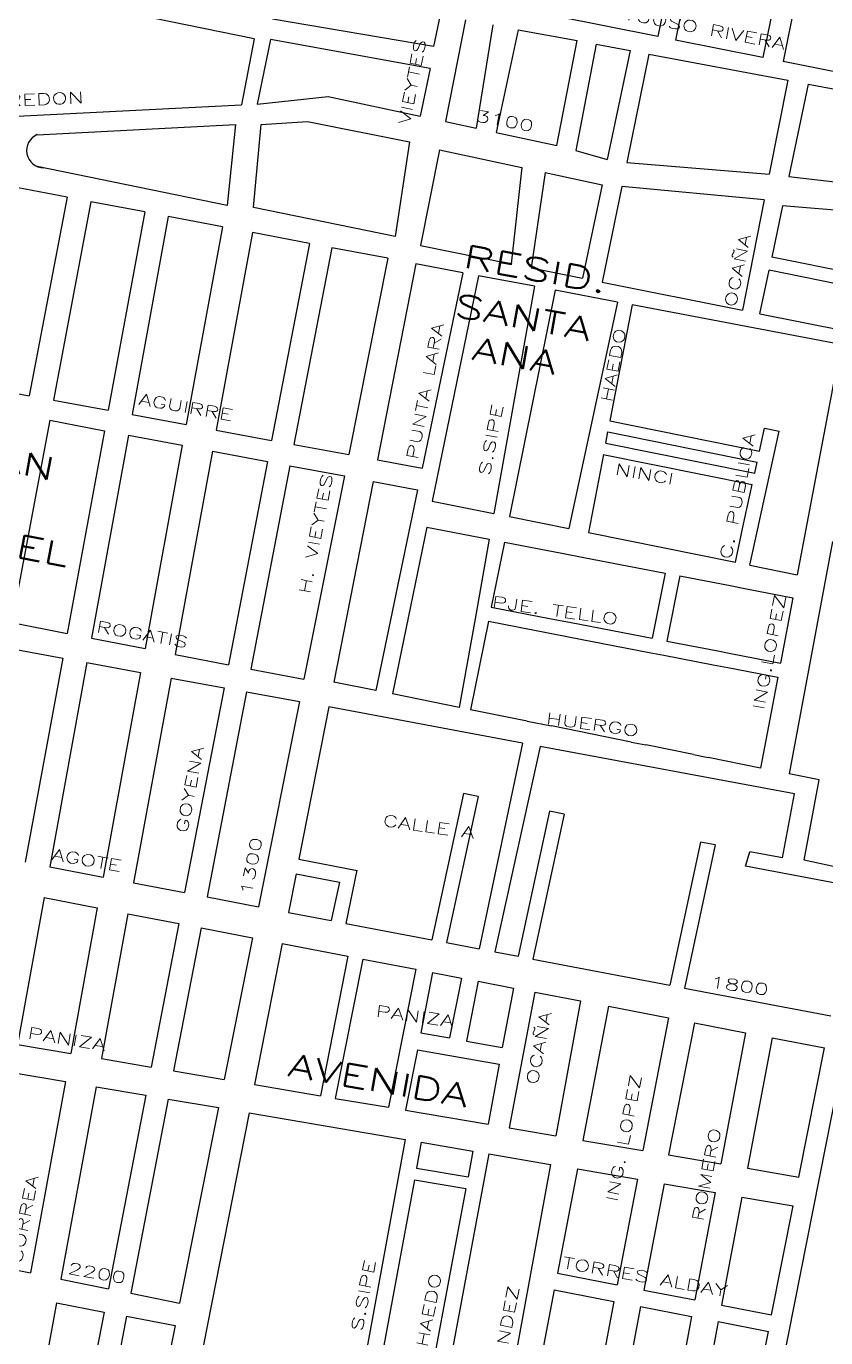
# Model space of a CAD drawing. Header units: millimetres. Extents: x 4374322 to 4409026, y 6503580 to 6534206.
# Drawn here: x 4384022 to 4384721, y 6522912 to 6524058 of the extents above; entities that cross this region are included whole.
import ezdxf

# ---------------------------------------------------------------- set-up
doc = ezdxf.new("R2010")
doc.units = ezdxf.units.MM
for name, color, linetype in [('LINEA CALLE', 252, 'Continuous'), ('NOMBRE BARRIO', 8, 'Continuous'), ('NOMBRE CALLE', 252, 'Continuous')]:
    doc.layers.add(name, color=color, linetype=linetype)
doc.styles.add('ROMANS', font='romans')
doc.styles.add('S1', font='ROMANS')

msp = doc.modelspace()

# ---------------------------------------------------------------- linework, layer by layer
at = {"layer": 'LINEA CALLE', "transparency": 33554687}
for p, q in [((4384395.2, 6524121.9), (4384378.2, 6524040.8)), ((4384221.5, 6524047.4), (4383909.2, 6524111.4)), ((4384585.2, 6524102.9), (4384574.2, 6524049.4)), ((4384600.7, 6524099.8), (4384589.7, 6524046.3)), ((4384677.2, 6524084.6), (4384666.2, 6524031.1)), ((4384694.7, 6524081.1), (4384683.8, 6524027.6)), ((4384378.2, 6524040.8), (4384237.4, 6524064.6)), ((4384406.2, 6524064.1), (4384388.6, 6523975.1)), ((4384574.2, 6524049.4), (4384484.9, 6524067.1)), ((4384430.2, 6524059.6), (4384415.6, 6523969.3)), ((4384452.3, 6524055.4), (4384432.9, 6523965.5)), ((4384452.3, 6524055.4), (4384503.7, 6524045.8)), ((4384221.5, 6524047.4), (4384210.4, 6523989.7)), ((4384235.7, 6524046.8), (4384224.2, 6523990.4)), ((4384375.2, 6524021.6), (4384235.7, 6524046.8)), ((4384486, 6523954.1), (4384503.7, 6524045.8)), ((4384520.3, 6524042.7), (4384502.6, 6523949.9)), ((4384520.3, 6524042.7), (4384550.1, 6524037.1)), ((4384666.2, 6524031.1), (4384589.7, 6524046.3)), ((4384550.1, 6524037.1), (4384530.2, 6523941.9)), ((4384566.6, 6524034), (4384547.2, 6523939.3)), ((4384566.6, 6524034), (4384687.9, 6524011.2)), ((4384888.2, 6523986.9), (4384683.8, 6524027.6)), ((4384375.2, 6524021.6), (4384366.7, 6523979.8)), ((4384687.9, 6524011.2), (4384671.7, 6523929.2)), ((4384705.8, 6524007.8), (4384688.9, 6523927.1)), ((4384705.8, 6524007.8), (4384779.2, 6523994)), ((4384224.2, 6523990.4), (4384286.2, 6523997.1)), ((4384286.2, 6523997.1), (4384366.7, 6523979.8)), ((4383880.8, 6523972.9), (4384210.4, 6523989.7)), ((4384031.7, 6523963.6), (4384205.3, 6523972.5)), ((4384205.3, 6523972.5), (4384197.8, 6523901.7)), ((4384220.8, 6523900), (4384227.7, 6523972.6)), ((4384227.7, 6523972.6), (4384268.1, 6523975.1)), ((4384268.1, 6523975.1), (4384357.4, 6523957.2)), ((4384388.6, 6523975.1), (4384415.6, 6523969.3)), ((4384357.4, 6523957.2), (4384344.7, 6523874.7)), ((4384432.9, 6523965.5), (4384486, 6523954.1)), ((4384383.6, 6523950.3), (4384367, 6523866.6)), ((4384383.6, 6523950.3), (4384455.6, 6523934.8)), ((4384502.6, 6523949.9), (4384530.2, 6523941.9)), ((4384197.8, 6523901.7), (4384031.7, 6523935.8)), ((4384455.6, 6523934.8), (4384446.1, 6523850.7)), ((4384547.2, 6523939.3), (4384671.7, 6523929.2)), ((4384476, 6523930.4), (4384463.5, 6523847.2)), ((4384476, 6523930.4), (4384525.6, 6523919.7)), ((4384688.9, 6523927.1), (4384763.9, 6523918.2)), ((4384058.1, 6523908.9), (4384009.1, 6523918.2)), ((4384525.6, 6523919.7), (4384508.6, 6523838.2)), ((4384542.8, 6523918.3), (4384525.7, 6523834.7)), ((4384667.3, 6523906.5), (4384542.8, 6523918.3)), ((4384058.1, 6523908.9), (4384024.9, 6523735.4)), ((4384078.6, 6523905), (4384046.1, 6523731.5)), ((4384125.9, 6523896), (4384078.6, 6523905)), ((4384344.7, 6523874.7), (4384220.8, 6523900)), ((4384667.3, 6523906.5), (4384648.3, 6523810.1)), ((4384683.4, 6523901.3), (4384674, 6523856.6)), ((4384759.2, 6523895), (4384683.4, 6523901.3)), ((4384125.9, 6523896), (4384094, 6523722.6)), ((4384146.4, 6523892), (4384114.9, 6523718.8)), ((4384193.7, 6523883), (4384146.4, 6523892)), ((4384193.7, 6523883), (4384162, 6523710.1)), ((4384220, 6523878), (4384188.4, 6523705.2)), ((4384269.8, 6523868.5), (4384220, 6523878)), ((4384269.8, 6523868.5), (4384236.7, 6523696.3)), ((4384367, 6523866.6), (4384446.1, 6523850.7)), ((4384289.4, 6523864.8), (4384256.3, 6523692.7)), ((4384338.4, 6523855.5), (4384289.4, 6523864.8)), ((4384338.4, 6523855.5), (4384304.2, 6523683.9)), ((4384748.4, 6523841.6), (4384674, 6523856.6)), ((4384362.9, 6523850.8), (4384329.2, 6523679.3)), ((4384404, 6523842.9), (4384362.9, 6523850.8)), ((4384404, 6523842.9), (4384368.4, 6523672.1)), ((4384463.5, 6523847.2), (4384508.6, 6523838.2)), ((4384663.6, 6523807), (4384671.8, 6523845)), ((4384746, 6523830.1), (4384671.8, 6523845)), ((4384417.6, 6523840.3), (4384377.1, 6523643.3)), ((4384466.6, 6523831), (4384417.6, 6523840.3)), ((4384466.6, 6523831), (4384431, 6523632.4)), ((4384525.7, 6523834.7), (4384648.3, 6523810.1)), ((4384484.5, 6523827.6), (4384444.7, 6523629.7)), ((4384539.2, 6523817.2), (4384484.5, 6523827.6)), ((4384539.2, 6523817.2), (4384496.5, 6523619.2)), ((4384551.8, 6523814.8), (4384532.4, 6523713.5)), ((4384734.2, 6523780), (4384551.8, 6523814.8)), ((4384663.6, 6523807), (4384738.3, 6523792)), ((4384734.2, 6523780), (4384696.1, 6523578.7)), ((4383976.5, 6523744.3), (4384024.9, 6523735.4)), ((4384046.1, 6523731.5), (4384094, 6523722.6)), ((4384114.9, 6523718.8), (4384162, 6523710.1)), ((4384042.8, 6523713.9), (4384009.6, 6523537)), ((4384042.8, 6523713.9), (4384090.7, 6523704.8)), ((4384090.7, 6523704.8), (4384058.1, 6523527.6)), ((4384188.4, 6523705.2), (4384236.7, 6523696.3)), ((4384532.4, 6523713.5), (4384663.2, 6523687)), ((4384663.2, 6523687), (4384667.6, 6523707.1)), ((4384667.6, 6523707.1), (4384680.3, 6523704.3)), ((4384111.6, 6523700.8), (4384079.3, 6523523.5)), ((4384111.6, 6523700.8), (4384158.6, 6523692)), ((4384528.9, 6523693.8), (4384530.5, 6523703.7)), ((4384528.9, 6523693.8), (4384659, 6523667.5)), ((4384530.5, 6523703.7), (4384661.1, 6523677.2)), ((4384654.9, 6523587.1), (4384680.3, 6523704.3)), ((4384158.6, 6523692), (4384126.1, 6523514.4)), ((4384185, 6523687), (4384152.5, 6523509.2)), ((4384185, 6523687), (4384233.2, 6523677.9)), ((4384256.3, 6523692.7), (4384304.2, 6523683.9)), ((4384526.8, 6523684.1), (4384513.7, 6523615.7)), ((4384526.5, 6523684.1), (4384656.8, 6523657.7)), ((4384233.2, 6523677.9), (4384199, 6523500.2)), ((4384252.7, 6523674.2), (4384218.6, 6523496.4)), ((4384252.7, 6523674.2), (4384300.4, 6523665.2)), ((4384329.2, 6523679.3), (4384368.4, 6523672.1)), ((4384659, 6523667.5), (4384661.1, 6523677.2)), ((4384300.4, 6523665.2), (4384265, 6523487.4)), ((4384325.5, 6523660.4), (4384291, 6523484.9)), ((4384325.5, 6523660.4), (4384364.4, 6523653.1)), ((4384364.4, 6523653.1), (4384327.8, 6523477.5)), ((4384648.7, 6523620.3), (4384656.8, 6523657.7)), ((4384377.1, 6523643.3), (4384431, 6523632.4)), ((4384444.7, 6523629.7), (4384496.5, 6523619.2)), ((4384372.4, 6523620.5), (4384358.2, 6523551.2)), ((4384372.4, 6523620.5), (4384427, 6523609.9)), ((4384513.7, 6523615.7), (4384642.1, 6523589.7)), ((4384642.1, 6523589.7), (4384648.7, 6523620.3)), ((4384427, 6523609.9), (4384414.6, 6523540.3)), ((4384440.2, 6523607.4), (4384428.7, 6523550.4)), ((4384440.2, 6523607.4), (4384491.8, 6523597.4)), ((4384727.1, 6523607.9), (4384689.2, 6523404.7)), ((4384491.8, 6523597.4), (4384509.6, 6523594)), ((4384509.6, 6523594), (4384580.7, 6523580.2)), ((4384580.7, 6523580.2), (4384569.3, 6523523.3)), ((4384654.9, 6523587.1), (4384696.1, 6523578.7)), ((4384593.6, 6523577.8), (4384582.2, 6523520.8)), ((4384593.6, 6523577.8), (4384637.6, 6523569.3)), ((4384637.6, 6523569.3), (4384650.5, 6523566.8)), ((4384650.5, 6523566.8), (4384692.3, 6523558.7)), ((4384692.3, 6523558.7), (4384681.5, 6523501.6)), ((4384358.2, 6523551.2), (4384342.4, 6523474.6)), ((4384428.7, 6523550.4), (4384479.6, 6523540.6)), ((4384009.6, 6523537), (4384058.1, 6523527.6)), ((4384414.6, 6523540.3), (4384400.7, 6523462.8)), ((4384426.2, 6523538.1), (4384410.7, 6523460.8)), ((4384426.2, 6523538.1), (4384476.9, 6523528.3)), ((4384479.6, 6523540.6), (4384498.6, 6523537)), ((4384498.6, 6523537), (4384569.3, 6523523.3)), ((4384079.3, 6523523.5), (4384126.1, 6523514.4)), ((4384476.9, 6523528.3), (4384496.2, 6523524.6)), ((4384496.2, 6523524.6), (4384566.9, 6523510.9)), ((4384005.5, 6523514.8), (4384054.1, 6523505.9)), ((4384566.9, 6523510.9), (4384579.7, 6523508.4)), ((4384582.2, 6523520.8), (4384625.3, 6523512.5)), ((4384625.3, 6523512.5), (4384638.1, 6523510)), ((4384638.1, 6523510), (4384681.5, 6523501.6)), ((4384054.1, 6523505.9), (4384021.3, 6523327.5)), ((4384075.3, 6523502), (4384042.8, 6523323.4)), ((4384075.3, 6523502), (4384122.2, 6523493.4)), ((4384152.5, 6523509.2), (4384199, 6523500.2)), ((4384579.7, 6523508.4), (4384622.6, 6523500.2)), ((4384622.6, 6523500.2), (4384635.4, 6523497.7)), ((4384122.2, 6523493.4), (4384089.4, 6523314.5)), ((4384148.8, 6523488.5), (4384116, 6523309.4)), ((4384148.8, 6523488.5), (4384195.2, 6523480)), ((4384218.6, 6523496.4), (4384265, 6523487.4)), ((4384635.4, 6523497.7), (4384679.2, 6523489.2)), ((4384679.2, 6523489.2), (4384664.2, 6523409.8)), ((4384195.2, 6523480), (4384160.7, 6523300.9)), ((4384214.8, 6523476.4), (4384180.3, 6523297.2)), ((4384214.8, 6523476.4), (4384261.1, 6523467.9)), ((4384327.8, 6523477.5), (4384291, 6523484.9)), ((4384261.1, 6523467.9), (4384225.4, 6523288.6)), ((4384400.7, 6523462.8), (4384342.4, 6523474.6)), ((4384286.8, 6523463.4), (4384260.6, 6523330.2)), ((4384456.1, 6523431.7), (4384286.8, 6523463.4)), ((4384460.2, 6523450.8), (4384410.7, 6523460.8)), ((4384460.2, 6523450.8), (4384481.4, 6523446.6)), ((4384551.1, 6523432.5), (4384481.4, 6523446.6)), ((4384456.1, 6523431.7), (4384418.1, 6523251.8)), ((4384551.1, 6523432.5), (4384564, 6523430)), ((4384605.5, 6523421.6), (4384564, 6523430)), ((4384471.6, 6523428.8), (4384431.8, 6523249.2)), ((4384693.9, 6523387.3), (4384471.6, 6523428.8)), ((4384605.5, 6523421.6), (4384618.4, 6523419)), ((4384664.2, 6523409.8), (4384618.4, 6523419)), ((4384715.4, 6523399.5), (4384689.2, 6523404.7)), ((4384702.3, 6523329.3), (4384715.4, 6523399.5)), ((4384404.6, 6523387.6), (4384376.7, 6523259.7)), ((4384417.4, 6523384.9), (4384389.5, 6523257.2)), ((4384417.4, 6523384.9), (4384404.6, 6523387.6)), ((4384683.4, 6523331.3), (4384693.9, 6523387.3)), ((4384479.7, 6523372.1), (4384452.4, 6523245.2)), ((4384492.5, 6523369.5), (4384479.7, 6523372.1)), ((4384492.5, 6523369.5), (4384465.2, 6523242.8)), ((4384611.5, 6523345), (4384584.8, 6523220)), ((4384624.4, 6523342.7), (4384597.6, 6523217.5)), ((4384624.4, 6523342.7), (4384611.5, 6523345)), ((4384260.6, 6523330.2), (4384311.6, 6523320.3)), ((4384651.1, 6523323.9), (4384654.8, 6523336.6)), ((4384683.4, 6523331.3), (4384654.8, 6523336.6)), ((4384750.4, 6523318.7), (4384702.3, 6523329.3)), ((4384042.8, 6523323.4), (4384089.4, 6523314.5)), ((4384258.1, 6523317.4), (4384251.4, 6523283.6)), ((4384258.1, 6523317.4), (4384296.1, 6523310)), ((4384311.2, 6523320.4), (4384301.7, 6523274)), ((4384747.9, 6523305.8), (4384651.1, 6523323.9)), ((4384116, 6523309.4), (4384160.7, 6523300.9)), ((4384296.1, 6523310), (4384288.9, 6523276.4)), ((4384037.9, 6523296.5), (4384014.5, 6523168.2)), ((4384037.9, 6523296.5), (4384084.4, 6523287.5)), ((4384180.3, 6523297.2), (4384225.4, 6523288.6)), ((4384084.4, 6523287.5), (4384061.1, 6523160.3)), ((4384111, 6523282.4), (4384087.9, 6523155.8)), ((4384111, 6523282.4), (4384155.5, 6523273.8)), ((4384251.4, 6523283.6), (4384288.9, 6523276.4)), ((4384155.5, 6523273.8), (4384131.4, 6523148.4)), ((4384175.1, 6523270), (4384151.1, 6523145)), ((4384175.1, 6523270), (4384220, 6523261.4)), ((4384301.7, 6523274), (4384376.7, 6523259.7)), ((4384220, 6523261.4), (4384195.3, 6523137.5)), ((4384246.1, 6523256.4), (4384221.8, 6523133)), ((4384246.1, 6523256.4), (4384303.5, 6523245.3)), ((4384389.5, 6523257.2), (4384418.1, 6523251.8)), ((4384431.8, 6523249.2), (4384452.4, 6523245.2)), ((4384303.5, 6523245.3), (4384279.5, 6523123.3)), ((4384316.4, 6523242.8), (4384292.4, 6523121)), ((4384316.4, 6523242.8), (4384362.7, 6523233.9)), ((4384465.2, 6523242.8), (4384584.8, 6523220)), ((4384362.7, 6523233.9), (4384339, 6523113.2)), ((4384377.4, 6523231.1), (4384367.1, 6523178.2)), ((4384377.4, 6523231.1), (4384402.6, 6523226.2)), ((4384402.6, 6523226.2), (4384392.3, 6523173.8)), ((4384417.4, 6523223.4), (4384407.1, 6523171.1)), ((4384417.4, 6523223.4), (4384448.2, 6523217.5)), ((4384448.2, 6523217.5), (4384438.4, 6523165.5)), ((4384466.7, 6523213.9), (4384444.4, 6523095.2)), ((4384466.7, 6523213.9), (4384506.7, 6523206.2)), ((4384597.6, 6523217.5), (4384725.6, 6523193.1)), ((4384506.7, 6523206.2), (4384485.1, 6523088.3)), ((4384531.3, 6523201.5), (4384508.8, 6523084.3)), ((4384531.3, 6523201.5), (4384583.6, 6523191.4)), ((4384583.6, 6523191.4), (4384561.3, 6523075.4)), ((4384367.1, 6523178.2), (4384392.3, 6523173.8)), ((4384606.3, 6523187), (4384583.6, 6523071.6)), ((4384606.3, 6523187), (4384651.1, 6523178.4)), ((4384651.1, 6523178.4), (4384629.3, 6523063.9)), ((4384014.5, 6523168.2), (4384061.1, 6523160.3)), ((4384407.1, 6523171.1), (4384438.4, 6523165.5)), ((4384674.4, 6523173.9), (4384652.7, 6523059.9)), ((4384674.4, 6523173.9), (4384720, 6523165.1)), ((4384087.9, 6523155.8), (4384131.4, 6523148.4)), ((4384364.2, 6523163.5), (4384353.8, 6523110.6)), ((4384364.2, 6523163.5), (4384435.7, 6523150.8)), ((4384672.7, 6522833.8), (4384737.6, 6523161.7)), ((4384697.7, 6523052.2), (4384720, 6523165.1)), ((4384010, 6523143.7), (4384056.6, 6523135.7)), ((4384151.1, 6523145), (4384195.3, 6523137.5)), ((4384435.7, 6523150.8), (4384425.9, 6523098.4)), ((4384056.6, 6523135.7), (4384025.9, 6522968.5)), ((4384221.8, 6523133), (4384279.5, 6523123.3)), ((4384083.4, 6523131.2), (4384052.6, 6522963)), ((4384083.4, 6523131.2), (4384126.7, 6523123.8)), ((4384126.7, 6523123.8), (4384094.2, 6522954.5)), ((4384146.4, 6523120.4), (4384113.7, 6522950.6)), ((4384146.4, 6523120.4), (4384190.4, 6523112.9)), ((4384292.4, 6523121), (4384339, 6523113.2)), ((4384217, 6523108.3), (4384151.3, 6522774.1)), ((4384190.4, 6523112.9), (4384156.3, 6522941.9)), ((4384217, 6523108.3), (4384353.4, 6523085)), ((4384353.8, 6523110.6), (4384425.9, 6523098.4)), ((4384444.4, 6523095.2), (4384485.1, 6523088.3)), ((4384353.4, 6523085), (4384310.7, 6522851.1)), ((4384367.5, 6523082.6), (4384363.3, 6523060.1)), ((4384367.5, 6523082.6), (4384412.7, 6523074.9)), ((4384412.7, 6523074.9), (4384408.5, 6523052.4)), ((4384508.8, 6523084.3), (4384561.3, 6523075.4)), ((4384426.7, 6523072.5), (4384385, 6522848.9)), ((4384426.7, 6523072.5), (4384480.5, 6523063.3)), ((4384480.5, 6523063.3), (4384439.5, 6522839.6)), ((4384583.6, 6523071.6), (4384629.3, 6523063.9)), ((4384363.3, 6523060.1), (4384408.5, 6523052.4)), ((4384504, 6523059.3), (4384486.5, 6522968.1)), ((4384504, 6523059.3), (4384556.5, 6523050.3)), ((4384652.7, 6523059.9), (4384697.7, 6523052.2)), ((4384361.5, 6523049.9), (4384333.5, 6522897.1)), ((4384361.5, 6523049.9), (4384406.6, 6523042.2)), ((4384406.6, 6523042.2), (4384378.1, 6522889.5)), ((4384556.5, 6523050.3), (4384538.7, 6522958)), ((4384579.9, 6523046.3), (4384562, 6522953.4)), ((4384579.9, 6523046.3), (4384624.5, 6523038.7)), ((4384624.5, 6523038.7), (4384606.6, 6522944.8)), ((4384647.9, 6523034.7), (4384629.9, 6522940.2)), ((4384647.9, 6523034.7), (4384692.7, 6523027.1)), ((4384673.8, 6522931.7), (4384692.7, 6523027.1)), ((4383979.8, 6522977.9), (4384025.9, 6522968.5)), ((4384052.6, 6522963), (4384094.2, 6522954.5)), ((4384486.5, 6522968.1), (4384538.7, 6522958)), ((4384113.7, 6522950.6), (4384156.3, 6522941.9)), ((4384483.7, 6522953.7), (4384456.1, 6522809.7)), ((4384483.7, 6522953.7), (4384535.9, 6522943.5)), ((4384562, 6522953.4), (4384606.6, 6522944.8)), ((4384048.8, 6522942.1), (4384015.2, 6522758.2)), ((4384048.8, 6522942.1), (4384090.3, 6522934.2)), ((4384535.9, 6522943.5), (4384511.5, 6522816.1)), ((4384559.3, 6522939), (4384536.2, 6522819)), ((4384559.3, 6522939), (4384603.9, 6522930.3)), ((4384629.9, 6522940.2), (4384673.8, 6522931.7)), ((4384090.3, 6522934.2), (4384057.4, 6522763.2)), ((4384109.9, 6522930.5), (4384078.2, 6522765.6)), ((4384109.9, 6522930.5), (4384152.4, 6522922.4)), ((4384603.9, 6522930.3), (4384583.8, 6522824.6)), ((4384627.2, 6522925.8), (4384608.5, 6522827.4)), ((4384627.2, 6522925.8), (4384671, 6522917.3)), ((4384152.4, 6522922.4), (4384122.2, 6522770.7)), ((4384654.2, 6522832.8), (4384671, 6522917.3))]:
    msp.add_line(p, q, dxfattribs=at)
msp.add_arc((4384037.6, 6523949.7), 15.1, 112.8808, 269.7066, dxfattribs=at)

# ---------------------------------------------------------------- texts
at = {"layer": 'NOMBRE BARRIO', "linetype": 'Continuous', "transparency": 33554687, "style": 'S1', "width": 1.5}
for s, p in [('RESID.', (4384403.1, 6523847.8)), ('SANTA', (4384395.3, 6523805.1)), ('ANA', (4384410.8, 6523767.3))]:
    msp.add_text(s, height=20, rotation=349.514, dxfattribs=at).set_placement(p)
at = {"layer": 'NOMBRE BARRIO', "transparency": 33554687, "style": 'ROMANS', "width": 1.5}
for s, rotation, p in [('SAN', 349.1956, (4383969.3, 6523675.6)), ('RAFAEL', 349.1956, (4383917.3, 6523612.6)), ('AVENIDA', 350, (4384249.9, 6523140.8))]:
    msp.add_text(s, height=20, rotation=rotation, dxfattribs=at).set_placement(p)
at = {"layer": 'NOMBRE CALLE', "transparency": 33554687, "style": 'ROMANS', "width": 1.5}
for s, rotation, p in [('FRUCTUOSO RIVERA', 349.1956, (4384492.3, 6524074.6)), ('VIEYTES', 78.8021, (4384357.2, 6523971.7)), ('PUEYRREDON', 2.4178, (4383940.5, 6523985.6)), ('3100', 349.1956, (4384414.3, 6523975.6)), ('OCAÑA', 78, (4384642.2, 6523812)), ('PUNTA LARA', 79, (4384364.3, 6523678.8)), ('HAEDO', 79, (4384534.2, 6523729)), ('AGUIRRE', 350, (4384119.9, 6523727.8)), ('S.SIPE', 79, (4384427.3, 6523664.9)), ('C. PUBLICA', 79, (4384638.2, 6523591.5)), ('NINCI', 350, (4384536.2, 6523666.5)), ('H. VIEYTES', 79, (4384270.1, 6523561.3)), ('ING.LOPEZ', 79, (4384666.9, 6523459.8)), ('ROGATIS', 350, (4384082.9, 6523528.8)), ('GOYENA', 79, (4384162.8, 6523352.2)), ('AGOTE', 350, (4384043.9, 6523329.8)), ('1300', 79, (4384218.9, 6523297.8)), ('PANIZA', 352.1113, (4384327.2, 6523192.7)), ('OCAÑA', 79, (4384469, 6523132.2)), ('PANIZA', 350.8032, (4384023, 6523173.5)), ('ING. LOPEZ', 79, (4384538.9, 6523029.8)), ('ROMERO', 79, (4384613.9, 6523012.8)), ('CORREA', 79, (4384017.9, 6522975.8)), ('TORRES ALDAY', 350, (4384490.4, 6522972.8)), ('2200', 350, (4384057.9, 6522967.8)), ('S.SIPE', 79, (4384315.9, 6522916.8)), ('HAEDO', 79, (4384372.9, 6522902.8)), ('FERNANDEZ', 79, (4384431.4, 6522842.5))]:
    msp.add_text(s, height=10, rotation=rotation, dxfattribs=at).set_placement(p)
at = {"layer": 'NOMBRE CALLE', "linetype": 'Continuous', "transparency": 33554687, "style": 'S1', "width": 1.5}
for s, p in [('PJE. TELLO', (4384428.7, 6523550.4)), ('HUERGO', (4384476.1, 6523448.6)), ('CALLE A', (4384333.4, 6523359.3)), ('1800', (4384619.6, 6523218.1))]:
    msp.add_text(s, height=10, rotation=352.0035, dxfattribs=at).set_placement(p)

doc.saveas('drawing.dxf')
